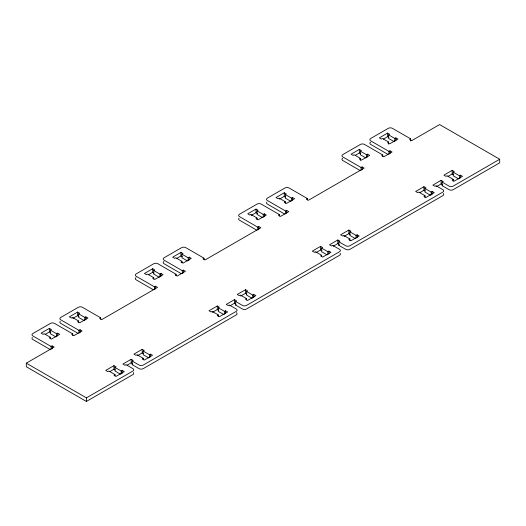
<?xml version="1.0" encoding="UTF-8"?>
<svg xmlns="http://www.w3.org/2000/svg" width="526" height="526" viewBox="0 0 526 526"><rect width="100%" height="100%" fill="white"/><g stroke="black" fill="none" stroke-linecap="round" stroke-linejoin="round"><path stroke-width="0.79" d="M55.92 336.923L50.411 333.74L50.411 330.164L51.443 329.565L49.378 328.369L41.113 333.142L43.178 334.339L44.21 333.74L50.411 337.317L50.411 338.751M84.16 320.617L78.65 317.434L78.65 313.858L79.682 313.259L77.618 312.063L69.353 316.836L71.418 318.033L72.45 317.434L78.65 321.011L78.65 322.445M159.246 277.268L153.737 274.085L153.737 270.509L154.769 269.91L152.704 268.714L144.433 273.487L146.504 274.684L147.536 274.085L153.737 277.662L153.737 279.096M187.486 260.962L181.976 257.779L181.976 254.203L183.009 253.604L180.944 252.414L172.679 257.181L174.744 258.378L175.776 257.779L181.976 261.356L181.976 262.79M262.573 217.613L257.056 214.43L257.056 210.854L258.095 210.255L256.024 209.065L247.759 213.832L249.824 215.029L250.863 214.43L257.056 218.014L257.056 219.441M290.812 201.307L285.302 198.124L285.302 194.548L286.335 193.949L284.27 192.759L275.999 197.533L278.07 198.723L279.102 198.124L285.302 201.708L285.302 203.135M365.892 157.958L360.382 154.775L360.382 151.199L361.415 150.6L359.35 149.41L351.085 154.184L353.15 155.374L354.182 154.775L360.382 158.359L360.382 160.502M394.138 141.652L388.629 138.469L388.629 134.893L389.661 134.294L387.59 133.104L379.325 137.878L381.396 139.068L382.428 138.469L388.629 142.053L388.629 144.196M45.243 334.339L49.378 331.952L50.752 332.748M72.798 318.427L77.618 315.646L78.999 316.442M148.569 274.684L152.704 272.297L154.079 273.093M176.808 258.378L180.944 255.991L182.318 256.787M251.204 215.423L256.024 212.642L257.405 213.438M279.444 199.117L284.27 196.336L285.644 197.132M355.221 155.374L359.35 152.987L360.731 153.783M383.461 139.068L387.59 136.681L388.97 137.477M50.411 337.317L49.378 337.916L51.443 339.106L59.708 334.339L57.643 333.142L56.611 333.74L50.411 330.164M78.65 321.011L77.618 321.61L79.682 322.806L87.954 318.033L85.883 316.836L84.85 317.434L78.65 313.858M153.737 277.662L152.704 278.261L154.769 279.457L163.034 274.684L160.969 273.487L159.937 274.085L153.737 270.509M181.976 261.356L180.944 261.955L183.009 263.151L191.273 258.378L189.209 257.181L188.176 257.779L181.976 254.203M257.056 218.014L256.024 218.606L258.095 219.802L266.36 215.029L264.289 213.832L263.256 214.43L257.056 210.854M285.302 201.708L284.27 202.3L286.335 203.496L294.599 198.723L292.535 197.533L291.503 198.124L285.302 194.548M360.382 158.359L359.35 158.951L361.415 160.147L369.686 155.374L367.615 154.184L366.583 154.775L360.382 151.199M388.629 142.053L387.59 142.651L389.661 143.841L397.926 139.068L395.861 137.878L394.829 138.469L388.629 134.893M72.798 335.371L72.798 333.938L54.54 323.398A2.919 1.69 0 0 0 50.411 323.398L32.842 333.543A2.919 1.69 0 0 0 32.842 335.93L51.101 346.463L52.133 345.871L54.198 347.061L26.3 363.17L26.3 366.747L86.402 401.45L132.9 374.604A2.919 1.69 0 0 0 133.387 372.592M72.798 333.938L71.766 334.536L73.831 335.726L82.095 330.953L80.031 329.763L78.999 330.361L60.74 319.821A2.919 1.69 0 0 1 60.74 317.434L78.308 307.296A2.919 1.69 0 0 1 82.437 307.296L100.696 317.829L100.696 319.262M100.696 317.829L99.664 318.427L101.728 319.624L157.524 287.406L155.459 286.216L154.42 286.815L136.168 276.275A2.919 1.69 0 0 1 136.168 273.888L153.737 263.743A2.919 1.69 0 0 1 157.866 263.743L176.125 274.283L176.125 275.716M176.125 274.283L175.086 274.881L177.157 276.071L185.422 271.304L183.357 270.108L182.318 270.706L164.066 260.166A2.919 1.69 0 0 1 164.066 257.779L181.634 247.641A2.919 1.69 0 0 1 185.763 247.641L204.022 258.181L204.022 259.607M204.022 258.181L202.983 258.772L205.055 259.969L260.85 227.751L258.779 226.561L257.747 227.16L239.494 216.62A2.919 1.69 0 0 1 239.494 214.233L257.056 204.095A2.919 1.69 0 0 1 261.192 204.095L279.444 214.628L279.444 216.061M279.444 214.628L278.412 215.226L280.476 216.423L288.748 211.649L286.677 210.453L285.644 211.051L267.392 200.511A2.919 1.69 0 0 1 267.392 198.124L284.954 187.986A2.919 1.69 0 0 1 289.09 187.986L307.342 198.526L307.342 199.959M307.342 198.526L306.31 199.117L308.374 200.314L364.17 168.103L362.105 166.906L361.073 167.505L342.82 156.965A2.919 1.69 0 0 1 342.82 154.578L360.382 144.44A2.919 1.69 0 0 1 364.518 144.44L382.77 154.979L382.77 156.406M382.77 154.979L381.738 155.571L383.802 156.768L392.067 151.994L390.003 150.798L388.97 151.396L370.718 140.856A2.919 1.69 0 0 1 370.718 138.469L388.28 128.331A2.919 1.69 0 0 1 392.416 128.331L410.668 138.871L410.668 141.021M410.668 138.871L409.636 139.469L411.7 140.659L439.598 124.55L499.7 159.253L499.7 162.83L453.202 189.676A2.919 1.69 0 0 1 449.072 189.676L442.182 185.698L442.182 182.121L443.214 181.523L441.15 180.333L432.885 185.099L434.949 186.296L435.982 185.698L442.872 189.676A2.919 1.69 0 0 1 442.872 192.062L349.882 245.747A2.919 1.69 0 0 1 345.746 245.747L338.856 241.776L338.856 245.353L345.746 249.331A2.919 1.69 0 0 0 349.882 249.331L442.872 195.639A2.919 1.69 0 0 0 443.214 193.489M120.5 374.203L114.99 371.021L114.99 367.444L116.022 366.846L113.951 365.655L105.687 370.429L107.758 371.619L108.79 371.021L114.99 374.604L114.99 376.037M148.74 357.897L143.23 354.721L143.23 351.138L144.262 350.54L142.198 349.349L133.933 354.123L135.997 355.313L137.03 354.715L143.23 358.298L143.23 359.731M223.826 314.548L218.31 311.372L218.31 307.789L219.349 307.191L217.277 306L209.013 310.774L211.077 311.964L212.116 311.372L218.31 314.949L218.31 316.382M252.066 298.249L246.556 295.066L246.556 291.483L247.588 290.891L245.524 289.695L237.252 294.468L239.323 295.658L240.356 295.066L246.556 298.643L246.556 300.076M327.146 254.9L321.636 251.717L321.636 248.134L322.668 247.542L320.604 246.346L312.339 251.119L314.403 252.309L315.436 251.717L321.636 255.294L321.636 256.727M355.392 238.594L349.882 235.411L349.882 231.828L350.914 231.236L348.843 230.04L340.578 234.813L342.65 236.01L343.682 235.411L349.882 238.988L349.882 240.421M430.472 195.245L424.962 192.062L424.962 188.479L425.994 187.887L423.93 186.691L415.665 191.464L417.729 192.661L418.762 192.062L424.962 195.639L424.962 197.789M458.711 178.939L453.202 175.756L453.202 172.18L454.24 171.581L452.169 170.385L443.905 175.158L445.969 176.355L447.001 175.756L453.202 179.333L453.202 181.483M109.822 371.619L113.951 369.232L115.332 370.028M236.398 312.674A2.919 1.69 0 0 1 236.22 314.949L143.23 368.641A2.919 1.69 0 0 1 139.094 368.641L132.21 364.663L132.21 361.079L133.242 360.488L131.178 359.291L122.906 364.064L124.978 365.254L126.01 364.663L132.9 368.634A2.919 1.69 0 0 1 132.9 371.021L86.402 397.866L26.3 363.17M137.371 355.714L142.198 352.926L143.572 353.722M212.458 312.365L217.277 309.577L218.658 310.373M340.033 253.282A2.919 1.69 0 0 1 339.546 255.294L246.556 308.986A2.919 1.69 0 0 1 242.42 308.986L235.536 305.008L235.536 301.424L236.569 300.833L234.497 299.636L226.233 304.409L228.304 305.606L229.336 305.008L236.22 308.986A2.919 1.69 0 0 1 236.22 311.372L143.23 365.057A2.919 1.69 0 0 1 139.094 365.057L132.21 361.079M240.698 296.059L245.524 293.271L246.898 294.067M315.784 252.71L320.604 249.929L321.984 250.724M338.856 241.776L339.888 241.178L337.823 239.981L329.559 244.754L331.623 245.951L332.656 245.353L339.546 249.331A2.919 1.69 0 0 1 339.546 251.717L246.556 305.402A2.919 1.69 0 0 1 242.42 305.402L235.536 301.424M344.024 236.404L348.843 233.623L350.224 234.418M419.794 192.661L423.93 190.274L425.304 191.07M448.04 176.355L452.169 173.968L453.55 174.763M127.042 365.254L131.178 362.868L132.335 363.545M229.849 305.902L234.497 303.219L235.918 304.035M333.175 246.247L337.823 243.564L338.987 244.235M436.501 186.592L441.15 183.909L442.57 184.731M114.99 374.604L113.951 375.202L116.022 376.392L124.287 371.619L122.223 370.429L121.19 371.021L114.99 367.444M132.21 364.663L132.789 364.327M143.23 358.298L142.198 358.896L144.262 360.086L152.527 355.313L150.462 354.123L149.43 354.715L143.23 351.138M218.31 314.949L217.277 315.547L219.349 316.737L227.613 311.964L225.542 310.774L224.51 311.372L218.31 307.789M235.536 305.008L236.115 304.672M246.556 298.643L245.524 299.241L247.588 300.431L255.853 295.658L253.788 294.468L252.756 295.066L246.556 291.483M321.636 255.294L320.604 255.892L322.668 257.082L330.939 252.309L328.868 251.119L327.836 251.717L321.636 248.134M338.856 245.353L339.441 245.017M349.882 238.988L348.843 239.586L350.914 240.776L359.179 236.01L357.115 234.813L356.076 235.411L349.882 231.828M424.962 195.639L423.93 196.237L425.994 197.428L434.259 192.661L432.194 191.464L431.162 192.062L424.962 188.479M442.182 185.698L442.767 185.362M453.202 179.333L452.169 179.931L454.24 181.128L462.505 176.355L460.434 175.158L459.402 175.756L453.202 172.18M499.7 159.253L453.202 186.099A2.919 1.69 0 0 1 449.072 186.099L442.182 182.121M387.826 154.315L370.718 144.44A2.919 1.69 0 0 1 370.541 142.165M359.929 170.424L342.82 160.542A2.919 1.69 0 0 1 342.643 158.273M284.507 213.97L267.392 204.095A2.919 1.69 0 0 1 266.906 202.083M256.609 230.079L239.494 220.197A2.919 1.69 0 0 1 239.008 218.185M181.181 273.625L164.066 263.743A2.919 1.69 0 0 1 163.888 261.475M153.283 289.734L136.168 279.852A2.919 1.69 0 0 1 135.991 277.577M77.855 333.28L60.74 323.398A2.919 1.69 0 0 1 60.253 321.386M49.957 349.389L32.842 339.507A2.919 1.69 0 0 1 32.356 337.495M460.434 175.158L460.434 178.025M459.402 175.756L459.402 178.616M452.169 170.385L452.169 173.968M441.15 180.333L441.15 183.909M432.194 191.464L432.194 194.331M431.162 192.062L431.162 194.922M423.93 186.691L423.93 190.274M395.861 137.878L395.861 140.738M394.829 138.469L394.829 141.336M390.003 150.798L390.003 153.664M388.97 151.396L388.97 154.263M387.59 133.104L387.59 136.681M367.615 154.184L367.615 157.044M366.583 154.775L366.583 157.642M362.105 166.906L362.105 169.773M361.073 167.505L361.073 170.365M359.35 149.41L359.35 152.987M357.115 234.813L357.115 237.68M356.076 235.411L356.076 238.271M348.843 230.04L348.843 233.623M337.823 239.981L337.823 243.564M328.868 251.119L328.868 253.979M327.836 251.717L327.836 254.577M320.604 246.346L320.604 249.929M292.535 197.533L292.535 200.393M291.503 198.124L291.503 200.991M286.677 210.453L286.677 213.319M285.644 211.051L285.644 213.918M284.27 192.759L284.27 196.336M264.289 213.832L264.289 216.699M263.256 214.43L263.256 217.297M258.779 226.561L258.779 229.428M257.747 227.16L257.747 230.02M256.024 209.065L256.024 212.642M253.788 294.468L253.788 297.328M252.756 295.066L252.756 297.926M245.524 289.695L245.524 293.271M234.497 299.636L234.497 303.219M225.542 310.774L225.542 313.634M224.51 311.372L224.51 314.232M217.277 306L217.277 309.577M189.209 257.181L189.209 260.048M188.176 257.779L188.176 260.646M183.357 270.108L183.357 272.974M182.318 270.706L182.318 273.566M180.944 252.414L180.944 255.991M160.969 273.487L160.969 276.354M159.937 274.085L159.937 276.952M155.459 286.216L155.459 289.076M154.42 286.815L154.42 289.675M152.704 268.714L152.704 272.297M150.462 354.123L150.462 356.983M149.43 354.715L149.43 357.581M142.198 349.349L142.198 352.926M131.178 359.291L131.178 362.868M122.223 370.429L122.223 373.289M121.19 371.021L121.19 373.887M113.951 365.655L113.951 369.232M86.402 397.866L86.402 401.45M85.883 316.836L85.883 319.703M84.85 317.434L84.85 320.295M80.031 329.763L80.031 332.629M78.999 330.361L78.999 333.221M77.618 312.063L77.618 315.646M57.643 333.142L57.643 336.009M56.611 333.74L56.611 336.601M52.133 345.871L52.133 348.731M51.101 346.463L51.101 349.33M49.378 328.369L49.378 331.952"/></g></svg>
